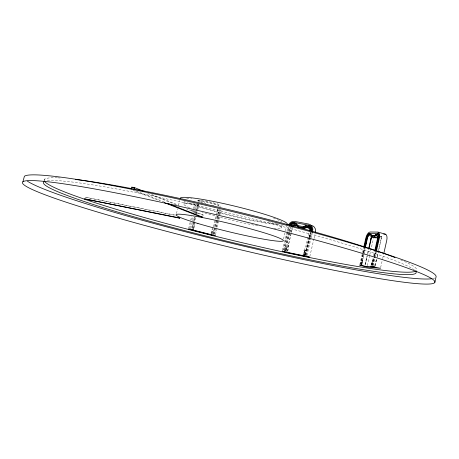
<?xml version="1.0" encoding="UTF-8"?>
<svg xmlns="http://www.w3.org/2000/svg" width="459" height="459" viewBox="0 0 459 459"><rect width="100%" height="100%" fill="white"/><g stroke="black" fill="none" stroke-linecap="round" stroke-linejoin="round"><path stroke-width="0.34" stroke-dasharray="2.29 1.72" d="M366.701 257.396L365.462 264.837M304.466 254.699L305.327 251.01L305.063 250.539L304.351 254.774M213.102 229.839L213.733 230.171L212.827 233.774M285.137 250.694L285.98 247.103L286.668 247.143M286.605 247.212L285.796 250.712M380.626 267.631L382.502 259.306M382.657 258.612L383.592 254.447M365.02 264.832L367.011 256.042M367.619 253.345L368.537 249.289M365.289 264.877L367.636 254.521M367.797 253.827L368.732 249.685M367.298 265.692L369.633 255.353M369.793 254.659L373.069 240.183A6.42 2.863 -74.4 0 1 373.528 238.588M371.101 264.877L373.064 257.82M371.348 265.159C371.503 259.312 374.406 259.278 371.979 265.13M371.549 265.21L372.771 260.729M373.62 255.778L374.561 251.624M372.151 264.837L374.051 256.443M374.205 255.743L375.152 251.543M372.433 264.912L374.326 256.518M374.487 255.818L375.433 251.618M372.559 265.6L374.567 256.719M374.722 256.036L375.646 251.934M372.84 265.675L375.927 252.008M373.133 265.641L376.277 251.721M374.573 265.801L376.776 258.101M375.06 265.721L376.621 258.79M377.091 256.713L378.336 251.182M378.491 250.488L381.607 236.683L378.761 250.585M375.33 265.795L377.2 257.499M377.355 256.81L378.606 251.28M359.85 264.447L363.459 248.554M360.384 264.487L362.92 253.334M363.08 252.634L364.027 248.451M360.659 264.562L363.189 253.402M363.35 252.708L364.297 248.526M360.923 264.539L363.459 253.362M363.62 252.668L364.572 248.474M361.199 264.608L363.735 253.437M363.889 252.737L364.842 248.548M365.146 248.371L361.899 264.625M371.779 265.078L372.57 260.678M303.02 254.676L304.082 250.144L305.614 247.298L309.423 230.963M304.501 254.561L305.407 250.694L306.933 247.849M304.891 255.02L308.901 237.842M309.056 237.16L310.181 232.346M305 255.066L309.005 237.894M309.165 237.205L310.284 232.397M305.344 254.659L310.41 232.937M305.453 254.682L309.314 238.129M309.475 237.441L310.6 232.61M305.929 255.238L309.934 238.049M310.095 237.36L311.059 233.235M306.033 255.279L310.037 238.095M310.198 237.406L311.162 233.281M306.962 255.456L310.938 238.393M311.099 237.71L312.212 232.931M309.796 256.57L313.841 239.162M314.008 238.468L314.977 234.291M283.605 249.851L287.707 232.432M287.873 231.732L289.187 226.161M283.714 249.897L289.296 226.207M284.448 250.757L290.031 227.05M284.557 250.803L290.14 227.102M289.738 232.799L287.202 243.563L287.311 246.713L286.405 250.557M289.893 232.128L291.006 227.417M285.561 250.815L289.761 232.983M289.922 232.3L291.052 227.498M285.877 250.74L286.594 247.108M286.829 251.532L291.253 232.73M291.413 232.059L292.515 227.366M286.944 251.561L291.276 233.149M291.436 232.466L292.555 227.693M287.782 251.096L288.682 247.263L288.573 244.125M281.034 228.043L281.82 224.709M283.536 238.978L285.314 231.422M285.481 230.734L286.611 225.931M282.428 250.344L286.829 231.686M286.99 230.997L287.965 226.849M210.985 233.247L211.903 229.471L213.16 227.303M211.438 233.797L212.511 229.38M211.857 233.396L212.987 228.748M213.469 226.757L218.088 207.818M212.047 233.683L213.056 229.902M214.083 226.654L215.77 219.741M215.937 219.052L218.128 210.067A2.507 2.467 74.2 0 0 218.197 209.419M213.326 234.239L218.014 214.978M218.18 214.29L219.184 210.165M213.372 234.233L218.065 214.967M218.232 214.278L219.236 210.147A3.425 3.368 74.2 0 0 219.333 209.229M214.353 234.216L215.879 227.951M216.046 227.257L217.744 220.297M217.91 219.603L219.941 211.249A5.801 5.703 74.2 0 0 220.108 209.746M214.56 233.82L215.61 229.689M216.229 226.941L219.127 215.242M219.247 214.565L220.303 210.423A4.538 4.464 74.2 0 0 220.406 209.826M215.506 234.778L219.821 217.038M220.486 214.307L221.318 210.893A5.852 5.755 74.2 0 0 221.45 210.142M189.768 228.238L191.116 222.753M191.793 220.01L192.637 216.579M193.652 212.465L195.677 204.238M190.806 228.513L193.738 216.763M194.714 212.626L195.436 209.849M195.563 209.172L196.796 204.324M193.583 221.881L192.051 228.1L193.623 221.875M192.55 228.622L195.488 216.694M196.171 213.928L197.192 209.774M197.324 209.407L198.552 204.238M195.827 217.56L194.805 221.72L194.937 224.899L194.002 228.697M196.681 214.095L197.703 209.929M197.875 209.235L198.896 205.075A2.513 2.479 70.4 0 1 198.994 204.76M193.325 228.817L194.186 225.455M193.468 228.794L194.398 225.008L194.266 221.846M201.111 200.939L202.436 201.111M202.872 216.046L203.136 214.961L189.183 209.402M183.904 204.261L184.564 201.593M188.649 228.45L190.491 220.968M190.663 220.291L191.667 216.212M192.671 212.133L193.342 209.413M193.509 208.73L194.513 204.651A5.818 5.737 70.3 0 1 194.742 203.928M176.474 213.533L177.667 208.719M178.517 205.282L179.71 200.468M44.477 180.892L44.993 178.93M361.818 264.459C364.257 258.624 361.348 258.784 361.296 264.47M361.572 264.493L362.484 260.087M362.627 260.121L361.491 264.522M198.535 201.742L198.931 201.49M198.885 201.507L199.47 201.231A4.556 4.492 70.3 0 1 201.243 200.91M193.56 225.019L194.163 225.358M197.8 200.755L198.988 200.308M212.339 205.821L213.974 205.259M380.31 236.66L381.607 236.683M380.522 236.735L381.877 236.758M286.405 246.879L285.865 247.166L285.068 250.769M305.046 250.539L304.506 250.826L303.646 254.728M203.136 214.961L200.526 214.451L186.658 208.943M175.298 215.116L84.967 197.129L175.476 215.426M205.448 200.744L217.113 203.785A5.852 5.755 74.2 0 1 220.653 206.47M202.39 201.122L216.849 204.863A4.538 4.464 74.2 0 1 219.385 206.412M305.137 250.568L304.581 250.861L303.726 254.756M133.185 190.405L159.646 200.784M136.059 190.95L164.006 201.943M147.683 193.457L176.084 204.743M151.963 194.576L179.211 205.431M205.827 204.123L204.651 202.832L202.126 202.207A3.437 3.391 70.3 0 0 200.761 202.058M434.805 278.011A212.075 15.491 13.6 0 1 432.843 278.573M47.323 180.76A191.747 13.936 13.6 0 1 235.392 214.6A191.747 13.936 13.6 0 1 414.225 269.869M283.06 225.076A55.069 5.141 13.6 0 1 233.27 216.367A55.069 5.141 13.6 0 1 184.088 201.26M277.477 223.843A50.077 4.676 13.6 0 1 232.977 215.873A50.077 4.676 13.6 0 1 189.36 202.585M186.71 198.736A50.077 4.676 13.6 0 1 191.701 198.747M273.501 218.002A50.077 4.676 13.6 0 1 281.872 222.058M44.093 180.427A191.696 14.499 13.6 0 1 57.346 177.851M57.857 177.874A191.696 14.499 13.6 0 1 61.73 178.098M400.678 259.874A191.696 14.499 13.6 0 1 416.485 270.563M268.435 221.456A50.106 4.401 13.6 0 1 273.684 228.221M257.832 225.857A50.106 4.401 13.6 0 1 202.293 212.201M189.607 207.738A50.106 4.401 13.6 0 1 198.621 204.53M380.471 236.689A2.806 1.262 -74.4 0 1 380.993 239.414M218.863 206.24A5.801 5.703 74.2 0 0 215.776 204.203L201.484 200.474A5.818 5.737 70.3 0 0 197.129 201.094M198.34 205.265A2.507 2.473 70.4 0 1 198.575 204.657M217.474 208.943A2.496 2.456 74.2 0 1 217.497 210.233M197.691 201.082A5.869 5.789 70.4 0 1 199.705 200.055M197.967 204.175A3.437 3.391 70.3 0 0 197.829 204.616L195.62 213.596L197.869 204.605A3.437 3.391 70.3 0 1 198.013 204.163M200.807 202.04A3.437 3.391 70.3 0 1 202.172 202.189M194.771 217.05L193.75 221.192L194.811 217.038"/><path stroke-width="0.69" d="M434.868 282.308A212.196 14.2 13.6 0 0 129.604 195.666A212.196 14.2 13.6 0 0 121.474 219A212.196 14.2 13.6 0 0 434.868 282.308L436.05 276.903A212.075 15.491 13.6 0 0 240.292 213.515A212.075 15.491 13.6 0 0 24.39 176.273L22.95 181.707M383.753 253.752L386.713 240.562A6.535 2.966 -74.3 0 0 385.084 234.136L383.684 234.119M368.692 248.617L371.285 237.16M368.887 248.996L371.704 236.569M374.716 250.93L377.533 238.462A2.811 1.251 -74.4 0 0 376.862 235.702L375.577 235.685L374.337 236.896L371.199 236.838L370.533 235.599L369.288 235.582A2.76 1.205 -74.4 0 0 367.447 238.227L365.301 247.694M375.313 250.843L378.159 238.255A3.838 1.716 -74.4 0 0 377.132 234.492L375.737 234.474L374.469 235.8L371.538 235.748L370.838 234.406L369.558 234.388A3.77 1.652 -74.4 0 0 366.948 238.003L364.727 247.78M375.588 250.924L378.434 238.33A3.838 1.716 -74.4 0 0 377.407 234.572L375.737 234.474M375.801 251.251L378.732 238.267A5.089 2.266 -74.4 0 0 378.916 235.169L378.669 234.245A5.089 2.266 -74.4 0 0 377.407 233.287M376.432 251.027L379.26 238.496A6.552 2.92 -74.4 0 0 377.682 232.076L370.097 232.013A6.437 2.817 -74.4 0 0 365.812 238.187L363.775 247.172M364.188 247.751L366.402 237.992A4.992 2.186 -74.4 0 1 367.567 234.997L368.204 234.107A4.992 2.186 -74.4 0 1 369.202 233.315L377.682 233.361A5.089 2.272 -74.4 0 1 378.95 234.319M364.457 247.826L366.672 238.066A4.992 2.186 -74.4 0 1 367.843 235.071L368.474 234.182A4.992 2.186 -74.4 0 1 369.472 233.39L370.097 233.275M365.003 247.854L366.902 239.472M311.38 231.858L311.695 230.487A4.642 4.257 -64.1 0 0 311.431 227.503L311.156 226.981M311.483 231.91L311.804 230.533A4.636 4.257 -64.1 0 0 311.535 227.555L310.812 226.511A4.642 4.257 -64.1 0 0 308.35 225.151M312.372 232.248L312.688 230.883A5.978 5.485 -64.2 0 0 308.609 224.049L294.793 221.439A5.927 5.399 -64.9 0 0 288.659 224.715M134.217 189.55L134.688 187.691L131.825 187.157L131.36 189.01M371.538 235.748L374.745 235.874L376.013 234.549M310.663 230.286A3.5 3.213 -64.1 0 0 308.092 226.253L305.568 225.771L303.525 226.66L305.671 225.822L308.196 226.304A3.5 3.213 -64.1 0 1 310.766 230.338M291.39 226.121A2.542 2.312 -64.9 0 1 294.018 224.721L296.307 225.157L297.776 226.608L303.508 227.704L305.516 226.912L307.834 227.354A2.559 2.352 -64.2 0 1 309.578 230.286M297.776 226.608L299.113 227.234L304.828 228.33L306.83 227.538L309.142 227.98A2.553 2.347 -64.2 0 1 309.722 228.18M192.258 229.844L211.53 234.721M193.159 230.057L193.692 229.965L189.601 228.926L188.483 229.127L214.014 235.61L215.34 235.461L210.681 234.503M371.807 235.823L371.113 234.486L369.828 234.463A3.77 1.652 -74.4 0 0 368.594 235.128M293.64 222.489L293.513 222.483A4.596 4.188 -64.9 0 0 291.832 222.936L290.845 223.613A4.596 4.188 -64.9 0 0 289.474 225.621M294.644 222.586L293.404 222.431A4.601 4.188 -64.9 0 0 291.729 222.89L290.736 223.562A4.601 4.188 -64.9 0 0 289.365 225.57M294.535 222.535L308.454 225.203A4.636 4.257 -64.1 0 1 310.915 226.562M290.633 225.524A3.471 3.161 -64.9 0 1 294.385 223.676L296.744 224.124L294.276 223.625A3.471 3.161 -64.9 0 0 290.524 225.478M303.634 226.712L298.287 225.69L296.634 224.072M294.23 225.134L297.644 225.788L296.307 225.157M293.88 225.094L297.96 225.874M306.124 227.434L309.521 228.083M365.146 266.226L359.69 265.136L366.982 267.069L380.471 268.326L370.815 266.145L374.292 267.063M364.98 266.254L374.745 267.109M375.577 235.685L378.331 236.448M374.337 236.896L377.768 237.848L374.607 237.779L371.199 236.838M378.061 232.134L385.468 234.199M287.483 252.37L282.268 251.039L285.24 252.186L309.63 257.269L306.807 256.139L302.871 255.324L304.202 255.852M286.783 252.243L305.028 256.019M164.276 202.603L199.998 216.614L202.608 217.124L168 203.515M131.825 187.157L133.81 187.949M134.688 187.691L144.654 191.661M303.508 227.704L304.828 228.33M305.516 226.912L306.83 227.538M379.094 234.75L379.197 235.243A5.089 2.272 -74.4 0 1 379.14 237.682M432.005 278.711A212.075 15.491 13.6 0 1 228.76 242.587A212.075 15.491 13.6 0 1 27.437 181.207M415.573 271.108A191.747 13.936 13.6 0 1 228.215 241.537A191.747 13.936 13.6 0 1 44.305 181.546M180.221 198.408A55.069 5.141 13.6 0 1 236.649 206.607A55.069 5.141 13.6 0 1 286.938 224.554M416.147 270.873A191.696 14.499 13.6 0 1 227.819 239.282A191.696 14.499 13.6 0 1 44.345 181.053M75.66 179.475A191.696 14.499 13.6 0 1 395.015 257.579M370.838 239.162A2.754 1.216 -74.4 0 1 372.341 236.603M367.217 238.078A3.77 1.652 -74.4 0 1 367.504 237.102M367.682 236.637A3.77 1.652 -74.4 0 1 367.889 236.201M368.112 235.8A3.77 1.652 -74.4 0 1 368.347 235.438M311.403 225.415A5.933 5.456 -64.1 0 1 315.465 232.202M292.911 226.459A2.53 2.306 -64.9 0 1 295.366 225.352M178.339 217.675L84.513 198.879L179.905 218.26L178.339 217.675M197.921 223.476A55.166 4.085 13.6 0 0 283.048 241.038A55.166 4.085 13.6 0 0 208.294 218.736A55.166 4.085 13.6 0 0 197.921 223.476"/></g></svg>
